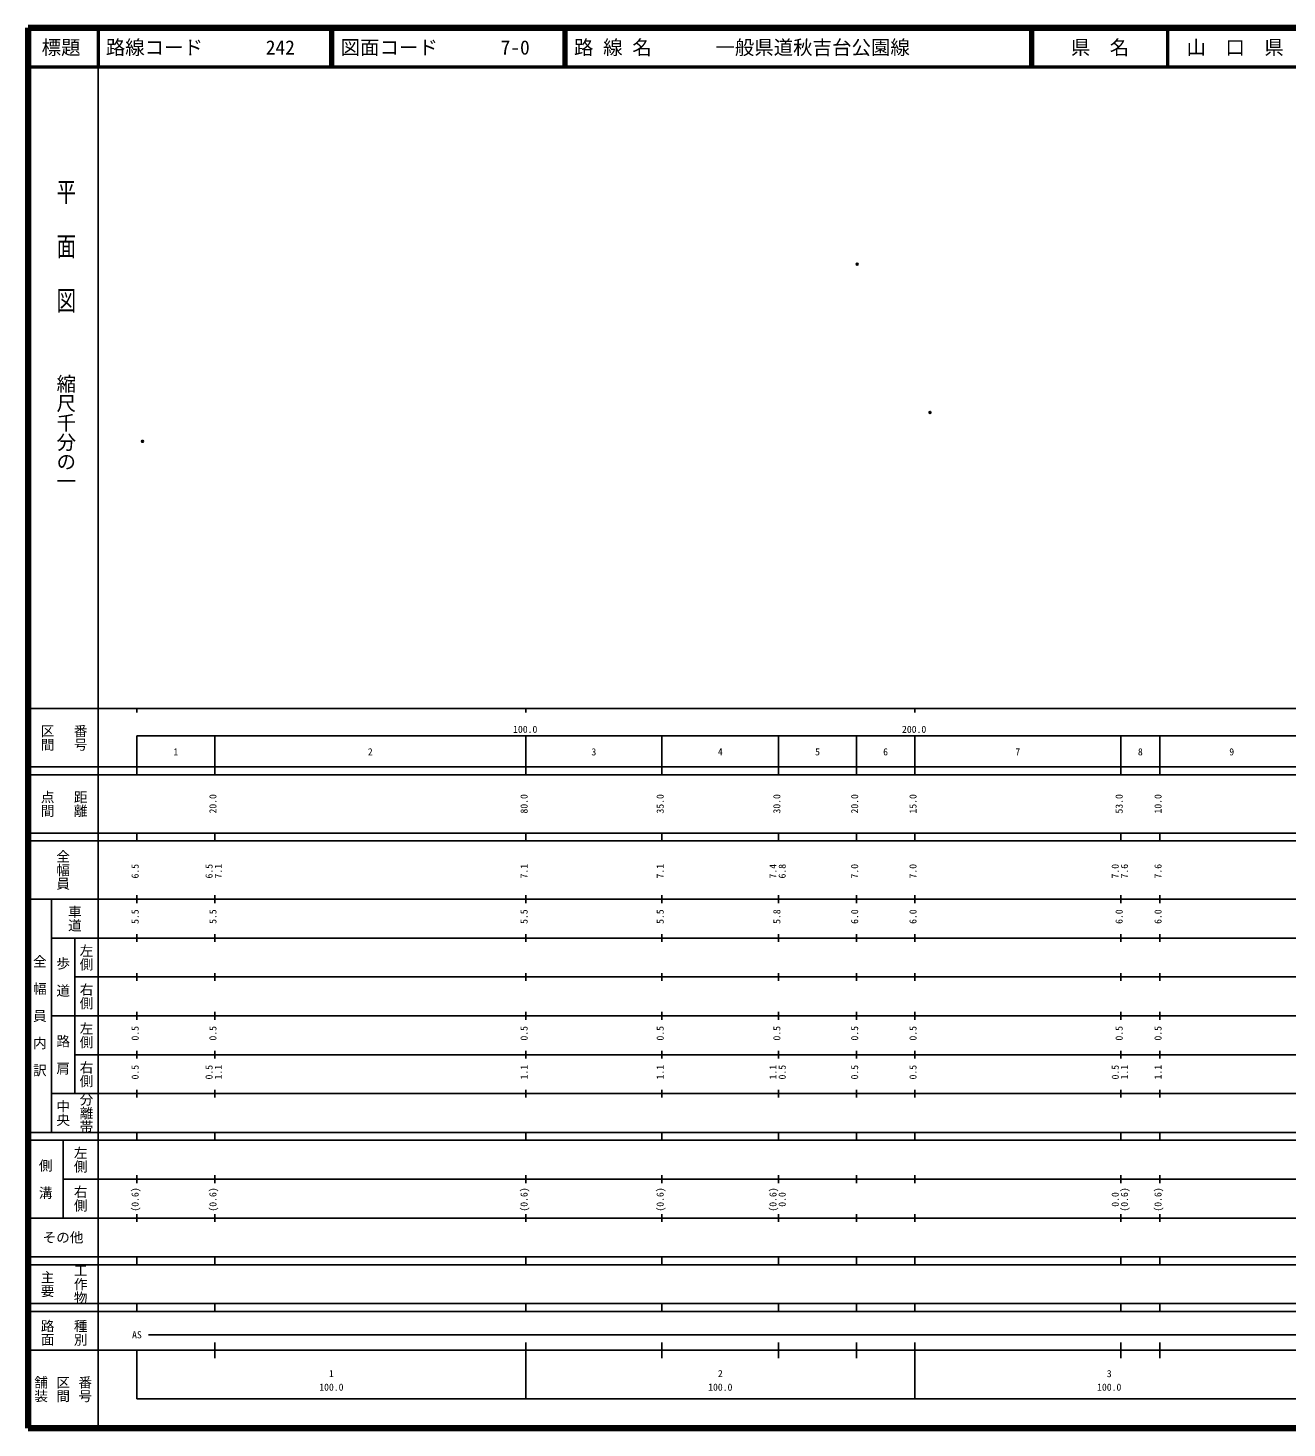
# Model space of a CAD drawing. Units: millimetres on the paper. Extents: x 40 to 680, y 20 to 380.
# Drawn here: x 40 to 363.7, y 20 to 380 of the extents above; entities that cross this region are included whole.
import ezdxf
from ezdxf.enums import TextEntityAlignment as Align

# ---------------------------------------------------------------- set-up
doc = ezdxf.new("R2010")
doc.units = ezdxf.units.MM
doc.header["$PDMODE"] = 32
doc.header["$PDSIZE"] = 0.5
doc.layers.add('M-OTRS', color=6, linetype='Continuous')
doc.layers.add('M-TTL-TXT', color=7, linetype='Continuous')
for name, color, linetype, lineweight in [('M-TTL', 2, 'Continuous', 140), ('M-TTL-BAND', 7, 'Continuous', 25), ('M-TTL-LINE', 7, 'Continuous', 50)]:
    doc.layers.add(name, color=color, linetype=linetype, lineweight=lineweight)
doc.styles.add('@ＭＳ ゴシック', font='')
doc.styles.add('ＭＳ ゴシック', font='')
doc.styles.get('@ＭＳ ゴシック').set_extended_font_data('@MS Gothic')
doc.styles.get('ＭＳ ゴシック').set_extended_font_data('MS Gothic')

msp = doc.modelspace()

# ---------------------------------------------------------------- linework, layer by layer
at = {"layer": 'M-OTRS'}
for p in [(253.2, 319.273), (271.924, 281.15), (69.442, 273.714)]:
    msp.add_point(p, dxfattribs=at)
at = {"layer": 'M-TTL'}
for p, q in [((40, 380), (40, 20)), ((680, 380), (40, 380)), ((40, 20), (680, 20))]:
    msp.add_line(p, q, dxfattribs=at)
at = {"layer": 'M-TTL-BAND'}
for p, q in [((58, 370), (58, 20)), ((40, 205), (579, 205)), ((68, 205), (68, 204)), ((168, 205), (168, 204)), ((268, 205), (268, 204)), ((68, 198), (579, 198)), ((68, 198), (68, 188)), ((88, 188), (88, 198)), ((168, 188), (168, 198)), ((203, 188), (203, 198)), ((233, 188), (233, 198)), ((253, 188), (253, 198)), ((268, 188), (268, 198)), ((321, 188), (321, 198)), ((331, 188), (331, 198)), ((40, 190), (579, 190)), ((40, 188), (579, 188)), ((40, 173), (579, 173)), ((68, 171), (68, 173)), ((88, 171), (88, 173)), ((168, 171), (168, 173)), ((203, 171), (203, 173)), ((233, 171), (233, 173)), ((253, 171), (253, 173)), ((268, 171), (268, 173)), ((321, 171), (321, 173)), ((331, 171), (331, 173)), ((40, 171), (579, 171)), ((40, 156), (579, 156)), ((46, 96), (46, 156)), ((68, 155), (68, 157)), ((88, 155), (88, 157)), ((168, 155), (168, 157)), ((203, 155), (203, 157)), ((233, 155), (233, 157)), ((253, 155), (253, 157)), ((268, 155), (268, 157)), ((321, 155), (321, 157)), ((331, 155), (331, 157)), ((46, 146), (579, 146)), ((52, 146), (52, 106)), ((68, 145), (68, 147)), ((88, 145), (88, 147)), ((168, 145), (168, 147)), ((203, 145), (203, 147)), ((233, 145), (233, 147)), ((253, 145), (253, 147)), ((268, 145), (268, 147)), ((321, 145), (321, 147)), ((331, 145), (331, 147)), ((68, 135), (68, 137)), ((88, 135), (88, 137)), ((168, 135), (168, 137)), ((203, 135), (203, 137)), ((233, 135), (233, 137)), ((253, 135), (253, 137)), ((268, 135), (268, 137)), ((321, 135), (321, 137)), ((331, 135), (331, 137)), ((52, 136), (579, 136)), ((46, 126), (579, 126)), ((68, 125), (68, 127)), ((88, 125), (88, 127)), ((168, 125), (168, 127)), ((203, 125), (203, 127)), ((233, 125), (233, 127)), ((253, 125), (253, 127)), ((268, 125), (268, 127)), ((321, 125), (321, 127)), ((331, 125), (331, 127)), ((52, 116), (579, 116)), ((68, 115), (68, 117)), ((88, 115), (88, 117)), ((168, 115), (168, 117)), ((203, 115), (203, 117)), ((233, 115), (233, 117)), ((253, 115), (253, 117)), ((268, 115), (268, 117)), ((321, 115), (321, 117)), ((331, 115), (331, 117)), ((46, 106), (579, 106)), ((68, 105), (68, 107)), ((88, 105), (88, 107)), ((168, 105), (168, 107)), ((203, 105), (203, 107)), ((233, 105), (233, 107)), ((253, 105), (253, 107)), ((268, 105), (268, 107)), ((321, 105), (321, 107)), ((331, 105), (331, 107)), ((40, 96), (579, 96)), ((40, 94), (579, 94)), ((49, 94), (49, 74)), ((68, 94), (68, 96)), ((88, 94), (88, 96)), ((168, 94), (168, 96)), ((203, 94), (203, 96)), ((233, 94), (233, 96)), ((253, 94), (253, 96)), ((268, 94), (268, 96)), ((321, 94), (321, 96)), ((331, 94), (331, 96)), ((49, 84), (579, 84)), ((68, 83), (68, 85)), ((88, 83), (88, 85)), ((168, 83), (168, 85)), ((203, 83), (203, 85)), ((233, 83), (233, 85)), ((253, 83), (253, 85)), ((268, 83), (268, 85)), ((321, 83), (321, 85)), ((331, 83), (331, 85)), ((40, 74), (579, 74)), ((68, 73), (68, 75)), ((88, 73), (88, 75)), ((168, 73), (168, 75)), ((203, 73), (203, 75)), ((233, 73), (233, 75)), ((253, 73), (253, 75)), ((268, 73), (268, 75)), ((321, 73), (321, 75)), ((331, 73), (331, 75)), ((40, 64), (579, 64)), ((40, 62), (579, 62)), ((68, 62), (68, 64)), ((88, 62), (88, 64)), ((168, 62), (168, 64)), ((203, 62), (203, 64)), ((233, 62), (233, 64)), ((253, 62), (253, 64)), ((268, 62), (268, 64)), ((321, 62), (321, 64)), ((331, 62), (331, 64)), ((40, 52), (579, 52)), ((68, 50), (68, 52)), ((88, 50), (88, 52)), ((168, 50), (168, 52)), ((203, 50), (203, 52)), ((233, 50), (233, 52)), ((253, 50), (253, 52)), ((268, 50), (268, 52)), ((321, 50), (321, 52)), ((331, 50), (331, 52)), ((40, 50), (579, 50)), ((71, 44), (565, 44)), ((40, 40), (579, 40)), ((68, 40), (68, 27.5)), ((88, 38), (88, 42)), ((168, 27.5), (168, 42)), ((203, 38), (203, 42)), ((233, 38), (233, 42)), ((253, 38), (253, 42)), ((268, 27.5), (268, 42)), ((321, 38), (321, 42)), ((331, 38), (331, 42)), ((68, 27.5), (579, 27.5))]:
    msp.add_line(p, q, dxfattribs=at)
at = {"layer": 'M-TTL-LINE'}
for p, q in [((58, 380), (58, 370)), ((117.75, 380), (117.75, 370)), ((118.25, 380), (118.25, 370)), ((177.75, 380), (177.75, 370)), ((178.25, 380), (178.25, 370)), ((297.75, 380), (297.75, 370)), ((298.25, 380), (298.25, 370)), ((333, 380), (333, 370)), ((40, 370), (680, 370))]:
    msp.add_line(p, q, dxfattribs=at)

# ---------------------------------------------------------------- texts
at = {"layer": 'M-TTL-BAND', "style": '@ＭＳ ゴシック', "width": 1.4}
msp.add_text('平  面  図', height=3.666, rotation=270, dxfattribs=at).set_placement((49.777, 306.475), align=Align.MIDDLE_RIGHT)
at = {"layer": 'M-TTL-BAND', "style": '@ＭＳ ゴシック'}
msp.add_text('縮尺千分の一', height=3.666, rotation=270, dxfattribs=at).set_placement((49.777, 261.03), align=Align.MIDDLE_RIGHT)
for s, p in [('区間', (45, 197.5)), ('番号', (53.5, 197.5)), ('点間', (45, 180.5)), ('距離', (53.5, 180.5)), ('全幅員', (49, 163.5)), ('車道', (52, 151)), ('左側', (55, 141)), ('全\u3000幅\u3000員\u3000内\u3000訳', (43, 126)), ('歩\u3000道', (49, 136)), ('右側', (55, 131)), ('左側', (55, 121)), ('路\u3000肩', (49, 116)), ('右側', (55, 111)), ('分離帯', (55, 101)), ('中央', (49, 101)), ('左側', (53.5, 89)), ('側\u3000溝', (44.5, 84)), ('右側', (53.5, 79)), ('工作物', (53.5, 57)), ('主要', (45, 57)), ('路面', (45, 44.5)), ('種別', (53.5, 44.5)), ('舗装', (43.333, 30)), ('区間', (49, 30)), ('番号', (54.667, 30))]:
    msp.add_text(s, height=2.566, rotation=270, dxfattribs=at).set_placement(p, align=Align.MIDDLE_CENTER)
at = {"layer": 'M-TTL-BAND', "style": 'ＭＳ ゴシック'}
for s, p in [('100.0', (167.844, 198.195)), ('200.0', (267.844, 198.195)), ('1', (78, 192.405)), ('2', (128, 192.405)), ('3', (185.5, 192.405)), ('4', (218, 192.405)), ('5', (243, 192.405)), ('6', (260.5, 192.405)), ('7', (294.5, 192.405)), ('8', (326, 192.405)), ('9', (349.5, 192.405)), ('AS', (68, 42.5)), ('1', (118, 32.523)), ('2', (218, 32.523)), ('3', (318, 32.523)), ('100.0', (118, 29.033)), ('100.0', (218, 29.033)), ('100.0', (318, 29.033))]:
    msp.add_text(s, height=1.833, dxfattribs=at).set_placement(p, align=Align.BOTTOM_CENTER)
for s, p in [('20.0', (89, 180.5)), ('80.0', (169, 180.5)), ('35.0', (204, 180.5)), ('30.0', (234, 180.5)), ('20.0', (254, 180.5)), ('15.0', (269, 180.5)), ('53.0', (322, 180.5)), ('10.0', (332, 180.5)), ('6.5', (69, 163.174)), ('6.5', (88, 163.174)), ('7.1', (90.37, 163.174)), ('7.1', (169, 163.174)), ('7.1', (204, 163.174)), ('7.4', (233, 163.174)), ('6.8', (235.37, 163.174)), ('7.0', (254, 163.174)), ('7.0', (269, 163.174)), ('7.0', (321, 163.174)), ('7.6', (323.37, 163.174)), ('7.6', (332, 163.174)), ('5.5', (69, 151.5)), ('5.5', (89, 151.5)), ('5.5', (169, 151.5)), ('5.5', (204, 151.5)), ('5.8', (234, 151.5)), ('6.0', (254, 151.5)), ('6.0', (269, 151.5)), ('6.0', (322, 151.5)), ('6.0', (332, 151.5)), ('0.5', (69, 121.5)), ('0.5', (89, 121.5)), ('0.5', (169, 121.5)), ('0.5', (204, 121.5)), ('0.5', (234, 121.5)), ('0.5', (254, 121.5)), ('0.5', (269, 121.5)), ('0.5', (322, 121.5)), ('0.5', (332, 121.5)), ('0.5', (69, 111.5)), ('0.5', (88, 111.5)), ('1.1', (90.37, 111.5)), ('1.1', (169, 111.5)), ('1.1', (204, 111.5)), ('1.1', (233, 111.5)), ('0.5', (235.37, 111.5)), ('0.5', (254, 111.5)), ('0.5', (269, 111.5)), ('0.5', (321, 111.5)), ('1.1', (323.37, 111.5)), ('1.1', (332, 111.5)), ('(0.6)', (69, 78.764)), ('(0.6)', (89, 78.764)), ('(0.6)', (169, 78.764)), ('(0.6)', (204, 78.764)), ('(0.6)', (233, 78.764)), ('0.0', (235.37, 78.764)), ('0.0', (321, 78.764)), ('(0.6)', (323.37, 78.764)), ('(0.6)', (332, 78.764))]:
    msp.add_text(s, height=1.833, rotation=90, dxfattribs=at).set_placement(p, align=Align.BOTTOM_CENTER)
msp.add_text('その他', height=2.566, dxfattribs=at).set_placement((49, 69), align=Align.MIDDLE_CENTER)
at = {"layer": 'M-TTL-TXT', "style": 'ＭＳ ゴシック'}
for s, p in [('標題', (48.5, 375)), ('県\u3000名', (315.625, 375)), ('山\u3000口\u3000県', (350.375, 375))]:
    msp.add_text(s, height=3.666, dxfattribs=at).set_placement(p, align=Align.MIDDLE_CENTER)
for s, p in [('路線コード', (60, 375)), ('242', (101.142, 375)), ('図面コード', (120.38, 375)), ('7-0', (161.521, 375)), ('路 線 名', (180.38, 375)), ('一般県道秋吉台公園線', (216.734, 375))]:
    msp.add_text(s, height=3.666, dxfattribs=at).set_placement(p, align=Align.MIDDLE_LEFT)

doc.saveas('drawing.dxf')
